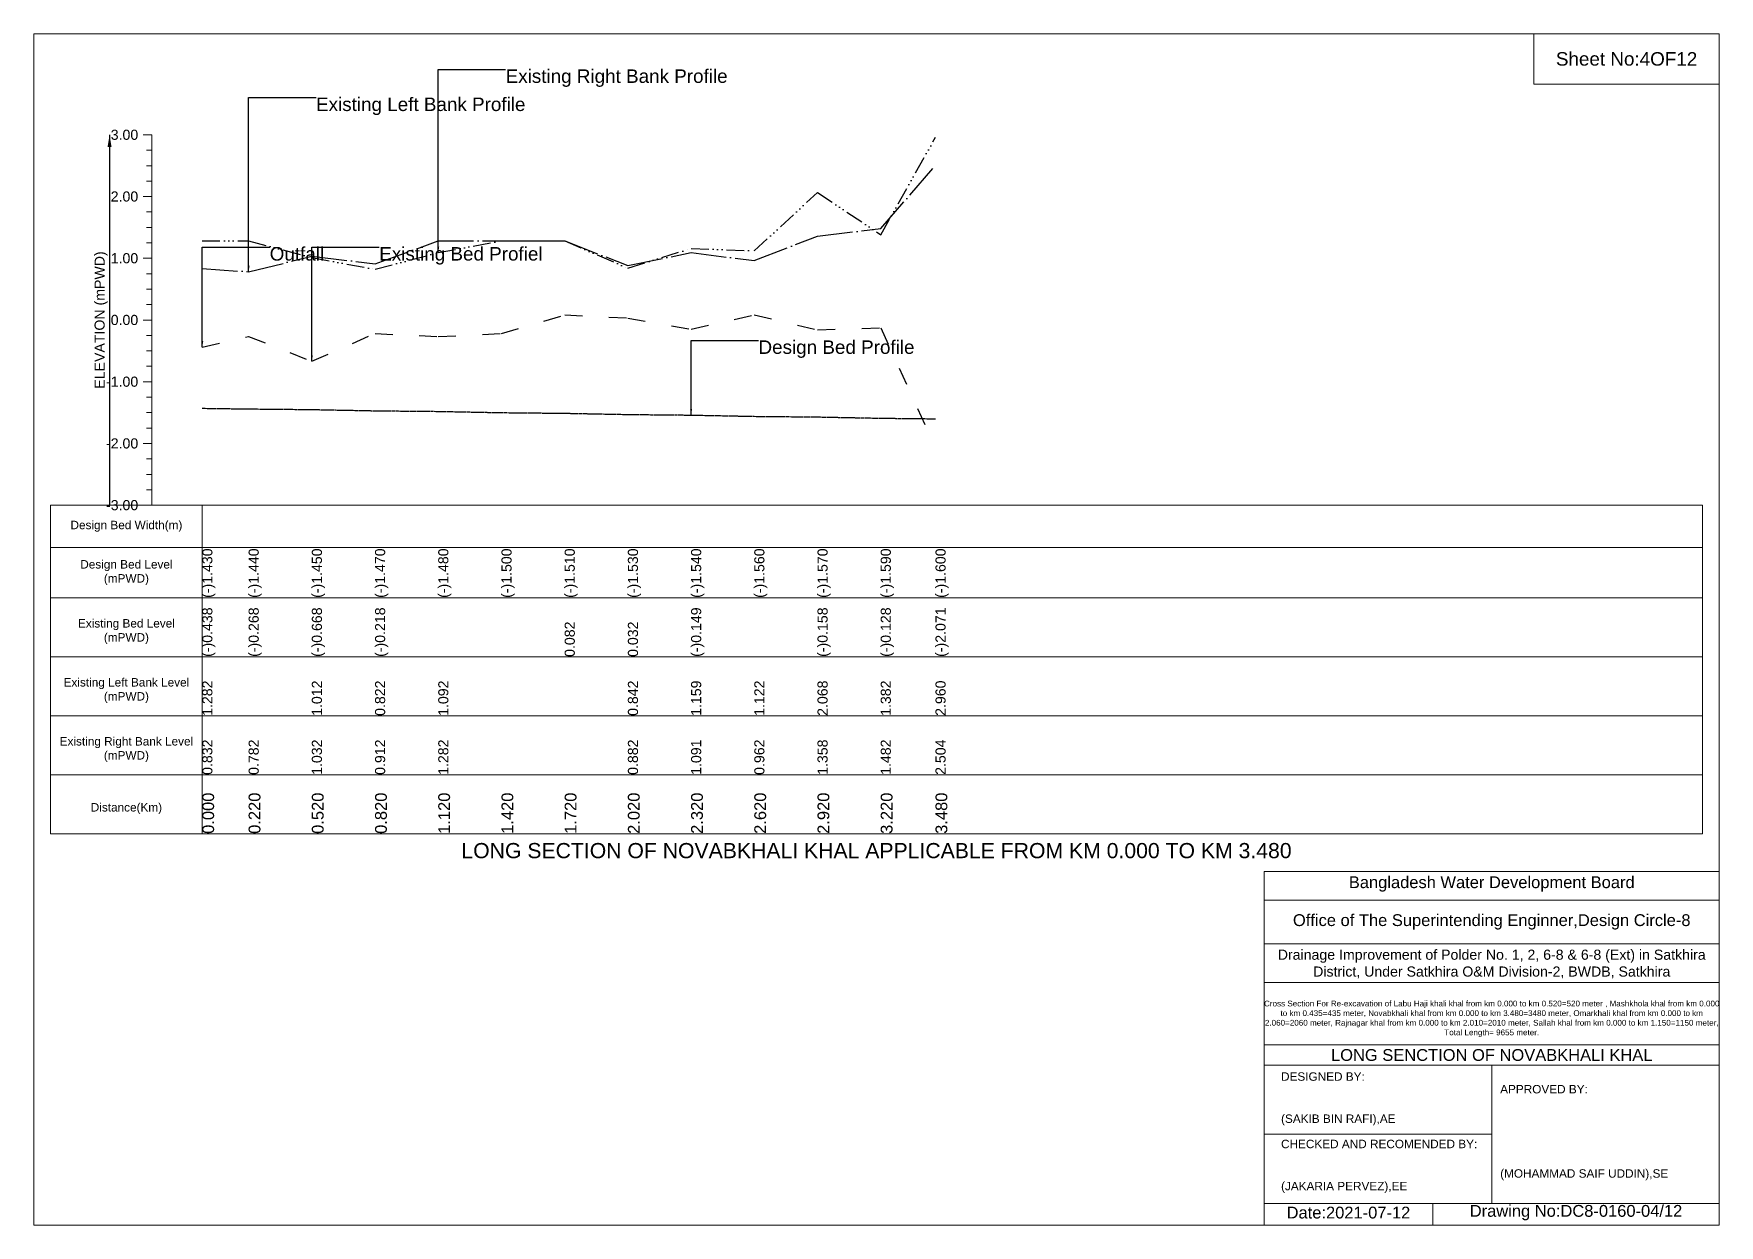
# Model space of a CAD drawing. Header units: inches. Extents: x 91000 to 648000, y -5656 to 141.
# Drawn here: x 280000 to 288000, y -5656 to 0 of the extents above; entities that cross this region are included whole.
import ezdxf

# ---------------------------------------------------------------- set-up
doc = ezdxf.new("R2010")
doc.units = ezdxf.units.IN
doc.header["$LTSCALE"] = 7
doc.header["$MEASUREMENT"] = 0
for name, pattern in [('ACAD_ISO03W100', [30, 12, -18]), ('ACAD_ISO04W100', [30, 24, -3, 0, -3]), ('ACAD_ISO14W100', [24, 12, -3, 0, -3, 0, -3, 0, -3]), ('CENTER', [2, 1.25, -0.25, 0.25, -0.25])]:
    doc.linetypes.add(name, pattern=pattern)
for name, color, linetype, lineweight in [('Cross Section Labels', 7, 'Continuous', 9), ('Design Bed Level Long Section', 7, 'CENTER', 25), ('Existing Bed Level for Long Section', 7, 'ACAD_ISO03W100', 25), ('Existing Left Bank of Long section', 7, 'ACAD_ISO04W100', 25), ('Existing Right Bank of Long Section', 7, 'ACAD_ISO14W100', 25), ('Long Section Border', 7, 'Continuous', 9), ('Long Section Labels', 7, 'Continuous', 9), ('Vscale for Long Section', 7, 'Continuous', 9)]:
    doc.layers.add(name, color=color, linetype=linetype, lineweight=lineweight)
doc.styles.get("Standard").update_dxf_attribs({"font": 'arial.ttf'})
doc.dimstyles.get("Standard").update_dxf_attribs({"dimtxt": 0.18, "dimasz": 0.18, "dimexe": 0.18, "dimexo": 0.0625, "dimgap": 0.09, "dimtad": 0, "dimtih": 1, "dimtoh": 1, "dimdec": 4, "dimzin": 0, "dimdsep": 46, "dimtxsty": 'Standard', "dimcen": 0.09, "dimadec": 0, "dimazin": 0, "dimtfac": 1, "dimtdec": 4, "dimtofl": 0, "dimtmove": 0, "dimatfit": 3, "dimfxl": 1, "dimtolj": 1, "dimtzin": 0, "dimarcsym": 0})

msp = doc.modelspace()

# ---------------------------------------------------------------- linework, layer by layer
at = {"layer": 'Cross Section Labels'}
for points in [[(280000, 0), (288000, 0), (288000, -5656), (280000, -5656)], [(287120, 0), (288000, 0), (288000, -240), (287120, -240)]]:
    msp.add_lwpolyline(points, close=True, dxfattribs=at)
for points in [[(285840, -5656), (285840, -3976), (288000, -3976)], [(285840, -4112), (288000, -4112)], [(285840, -4320), (288000, -4320)], [(285840, -4504), (288000, -4504)], [(285840, -4800), (288000, -4800)], [(285840, -4896), (288000, -4896)], [(286920, -4896), (286920, -5552)], [(285840, -5224), (286920, -5224)], [(285840, -5552), (288000, -5552)], [(286640, -5552), (286640, -5656)]]:
    msp.add_lwpolyline(points, dxfattribs=at)
at = {"layer": 'Design Bed Level Long Section'}
msp.add_lwpolyline([(280800, -1778), (281020, -1780.9), (281320, -1783.8), (281620, -1789.7), (281920, -1792.6), (282220, -1798.5), (282520, -1801.4), (282820, -1807.3), (283120, -1810.2), (283420, -1816.1), (283720, -1819), (284020, -1824.9), (284280, -1827.8)], dxfattribs=at)
at = {"layer": 'Existing Bed Level for Long Section'}
msp.add_lwpolyline([(280800, -1487.3), (281020, -1437.5), (281320, -1554.7), (281620, -1422.9), (281920, -1437.5), (282220, -1422.9), (282520, -1335), (282820, -1349.6), (283120, -1402.7), (283420, -1335), (283720, -1405.3), (284020, -1396.5), (284280, -1965.8)], dxfattribs=at)
at = {"layer": 'Existing Left Bank of Long section'}
msp.add_lwpolyline([(280800, -1115.2), (281020, -1129.9), (281320, -1056.6), (281620, -1091.8), (281920, -983.4), (282220, -983.4), (282520, -983.4), (282820, -1100.6), (283120, -1039.3), (283420, -1077.1), (283720, -961.1), (284020, -924.8), (284280, -625.3)], dxfattribs=at)
at = {"layer": 'Existing Right Bank of Long Section'}
msp.add_lwpolyline([(280800, -983.4), (281020, -983.4), (281320, -1062.5), (281620, -1118.2), (281920, -1039), (282220, -983.4), (282520, -983.4), (282820, -1112.3), (283120, -1019.4), (283420, -1030.3), (283720, -753.1), (284020, -954.1), (284280, -491.7)], dxfattribs=at)
at = {"layer": 'Long Section Border'}
msp.add_lwpolyline([(280080, -2238), (287920, -2238), (287920, -3798), (280080, -3798)], close=True, dxfattribs=at)
for points in [[(280800, -2238), (280800, -3798)], [(280080, -2438), (287920, -2438)], [(280080, -2678), (287920, -2678)], [(280080, -2958), (287920, -2958)], [(280080, -3238), (287920, -3238)], [(280080, -3518), (287920, -3518)]]:
    msp.add_lwpolyline(points, dxfattribs=at)
at = {"layer": 'Vscale for Long Section'}
for points in [[(280560, -480), (280520, -480)], [(280560, -2238), (280560, -1945), (280560, -1652), (280560, -1359), (280560, -1066), (280560, -773), (280560, -480)], [(280560, -553.2), (280536, -553.2)], [(280560, -626.5), (280536, -626.5)], [(280560, -699.8), (280536, -699.8)], [(280560, -773), (280520, -773)], [(280560, -846.2), (280536, -846.2)], [(280560, -919.5), (280536, -919.5)], [(280560, -992.8), (280536, -992.8)], [(280560, -1066), (280520, -1066)], [(280560, -1139.2), (280536, -1139.2)], [(280560, -1212.5), (280536, -1212.5)], [(280560, -1359), (280520, -1359)], [(280560, -1285.8), (280536, -1285.8)], [(280560, -1432.2), (280536, -1432.2)], [(280560, -1505.5), (280536, -1505.5)], [(280560, -1578.8), (280536, -1578.8)], [(280560, -1652), (280520, -1652)], [(280560, -1725.2), (280536, -1725.2)], [(280560, -1798.5), (280536, -1798.5)], [(280560, -1871.8), (280536, -1871.8)], [(280560, -1945), (280520, -1945)], [(280560, -2018.2), (280536, -2018.2)], [(280560, -2091.5), (280536, -2091.5)], [(280560, -2238), (280520, -2238)], [(280560, -2164.8), (280536, -2164.8)]]:
    msp.add_lwpolyline(points, dxfattribs=at)

# ---------------------------------------------------------------- texts
at = {"layer": 'Cross Section Labels', "attachment_point": 5}
for s, insert, char_height in [('Sheet No:4OF12', (287560, -120), 64), ('Bangladesh Water Development Board', (286920, -4036), 56), ('Office of The Superintending Enginner,Design Circle-8', (286920, -4216), 56)]:
    msp.add_mtext(s, dxfattribs=dict(at, insert=insert, char_height=char_height))
at = {"layer": 'Cross Section Labels'}
for s, insert, char_height, width, attachment_point in [('Drainage Improvement of Polder No. 1, 2, 6-8 & 6-8 (Ext) in Satkhira District, Under Satkhira O&M Division-2, BWDB, Satkhira', (286920, -4416), 48, 2240, 5), ('Cross Section For Re-excavation of Labu Haji khali khal from km 0.000 to km 0.520=520 meter , Mashkhola khal from km 0.000 to km 0.435=435 meter, Novabkhali khal from km 0.000 to km 3.480=3480 meter, Omarkhali khal from km 0.000 to km 2.060=2060 meter, Rajnagar khal from km 0.000 to km 2.010=2010 meter, Sallah khal from km 0.000 to km 1.150=1150 meter, Total Length= 9655 meter. ', (286920, -4676), 27.4148, 2160, 5), ('LONG SENCTION OF NOVABKHALI KHAL', (286920, -4848), 56, 2240, 5), ('DESIGNED BY:^J^J^J(SAKIB BIN RAFI),AE', (285920, -5056), 40, 1120, 4), ('APPROVED BY:^J^J^J^J^J^J(MOHAMMAD SAIF UDDIN),SE', (286960, -5216), 40, 1120, 4), ('CHECKED AND RECOMENDED BY:^J^J^J(JAKARIA PERVEZ),EE', (285920, -5376), 40, 1120, 4), ('Date:2021-07-12', (286240, -5596), 56, 1120, 5), ('Drawing No:DC8-0160-04/12', (287320, -5596), 56, 1760, 5)]:
    msp.add_mtext(s, dxfattribs=dict(at, insert=insert, char_height=char_height, width=width, attachment_point=attachment_point))
at = {"layer": 'Long Section Border', "attachment_point": 5}
for s, insert, char_height in [('Design Bed Width(m)', (280440, -2338), 40), ('Design Bed Level^J(mPWD)', (280440, -2558), 40), ('Existing Bed Level^J(mPWD)', (280440, -2838), 40), ('Existing Left Bank Level^J(mPWD)', (280440, -3118), 40), ('Existing Right Bank Level^J(mPWD)', (280440, -3398), 40), ('Distance(Km)', (280440, -3678), 40), ('LONG SECTION OF NOVABKHALI KHAL APPLICABLE FROM KM 0.000 TO KM 3.480', (284000, -3878), 72)]:
    msp.add_mtext(s, dxfattribs=dict(at, insert=insert, char_height=char_height))
at = {"layer": 'Long Section Labels', "char_height": 64, "attachment_point": 1}
for s, insert in [('Existing Right Bank Profile', (282240, -169.4)), ('Existing Left Bank Profile', (281340, -303)), ('Outfall', (281120, -1012.7)), ('Existing Bed Profiel', (281640, -1012.7)), ('Design Bed Profile', (283440, -1455.7))]:
    msp.add_mtext(s, dxfattribs=dict(at, insert=insert))
at = {"layer": 'Vscale for Long Section', "char_height": 48, "attachment_point": 6}
for s, insert in [('3.00', (280496, -480)), ('2.00', (280496, -773)), ('1.00', (280496, -1066)), ('0.00', (280496, -1359)), ('-1.00', (280496, -1652)), ('-2.00', (280496, -1945)), ('-3.00', (280496, -2238))]:
    msp.add_mtext(s, dxfattribs=dict(at, insert=insert))
at = {"layer": 'Vscale for Long Section', "rotation": 90}
for s, insert, char_height, attachment_point in [('ELEVATION (mPWD)', (280320, -1359), 48, 5), ('(-)1.430', (280800, -2678), 48, 1), ('(-)1.440', (281020, -2678), 48, 1), ('(-)1.450', (281320, -2678), 48, 1), ('(-)1.470', (281620, -2678), 48, 1), ('(-)1.480', (281920, -2678), 48, 1), ('(-)1.500', (282220, -2678), 48, 1), ('(-)1.510', (282520, -2678), 48, 1), ('(-)1.530', (282820, -2678), 48, 1), ('(-)1.540', (283120, -2678), 48, 1), ('(-)1.560', (283420, -2678), 48, 1), ('(-)1.570', (283720, -2678), 48, 1), ('(-)1.590', (284020, -2678), 48, 1), ('(-)1.600', (284280, -2678), 48, 1), ('(-)0.438', (280800, -2958), 48, 1), ('(-)0.268', (281020, -2958), 48, 1), ('(-)0.268', (281020, -2958), 48, 1), ('(-)0.668', (281320, -2958), 48, 1), ('(-)0.218', (281620, -2958), 48, 1), ('(-)0.218', (281620, -2958), 48, 1), ('0.082', (282520, -2958), 48, 1), ('0.082', (282520, -2958), 48, 1), ('0.032', (282820, -2958), 48, 1), ('(-)0.149', (283120, -2958), 48, 1), ('(-)0.158', (283720, -2958), 48, 1), ('(-)0.128', (284020, -2958), 48, 1), ('(-)2.071', (284280, -2958), 48, 1), ('1.282', (280800, -3238), 48, 1), ('1.282', (280800, -3238), 48, 1), ('1.282', (280800, -3238), 48, 1), ('1.282', (280800, -3238), 48, 1), ('1.012', (281320, -3238), 48, 1), ('0.822', (281620, -3238), 48, 1), ('1.092', (281920, -3238), 48, 1), ('0.842', (282820, -3238), 48, 1), ('1.159', (283120, -3238), 48, 1), ('1.122', (283420, -3238), 48, 1), ('2.068', (283720, -3238), 48, 1), ('1.382', (284020, -3238), 48, 1), ('2.960', (284280, -3238), 48, 1), ('0.832', (280800, -3518), 48, 1), ('0.782', (281020, -3518), 48, 1), ('1.032', (281320, -3518), 48, 1), ('0.912', (281620, -3518), 48, 1), ('1.282', (281920, -3518), 48, 1), ('1.282', (281920, -3518), 48, 1), ('1.282', (281920, -3518), 48, 1), ('0.882', (282820, -3518), 48, 1), ('1.091', (283120, -3518), 48, 1), ('0.962', (283420, -3518), 48, 1), ('1.358', (283720, -3518), 48, 1), ('1.482', (284020, -3518), 48, 1), ('2.504', (284280, -3518), 48, 1), ('0.000', (280800, -3798), 56, 1), ('0.220', (281020, -3798), 56, 1), ('0.520', (281320, -3798), 56, 1), ('0.820', (281620, -3798), 56, 1), ('1.120', (281920, -3798), 56, 1), ('1.420', (282220, -3798), 56, 1), ('1.720', (282520, -3798), 56, 1), ('2.020', (282820, -3798), 56, 1), ('2.320', (283120, -3798), 56, 1), ('2.620', (283420, -3798), 56, 1), ('2.920', (283720, -3798), 56, 1), ('3.220', (284020, -3798), 56, 1), ('3.480', (284280, -3798), 56, 1)]:
    msp.add_mtext(s, dxfattribs=dict(at, insert=insert, char_height=char_height, attachment_point=attachment_point))

# ---------------------------------------------------------------- leaders
at = {"layer": 'Long Section Labels', "annotation_type": 0, "has_hookline": 1, "hookline_direction": 0}
for points, text_width in [([(281920, -1039), (281920, -169.4), (282239.9, -169.4)], 1042.7), ([(281020, -1129.9), (281020, -303), (281339.9, -303)], 983.1), ([(280800, -1487.3), (280800, -1012.7), (281119.9, -1012.7)], 247.8), ([(281320, -1554.7), (281320, -1012.7), (281639.9, -1012.7)], 761.9), ([(283120, -1810.2), (283120, -1455.7), (283439.9, -1455.7)], 729.9)]:
    msp.add_leader(points, dimstyle='Standard', override={"dimasz": 28.8}, dxfattribs=dict(at, text_width=text_width))
at = {"layer": 'Vscale for Long Section'}
msp.add_leader([(280360, -480), (280360, -2238)], dimstyle='Standard', override={"dimasz": 57.6}, dxfattribs=at)

doc.saveas('drawing.dxf')
